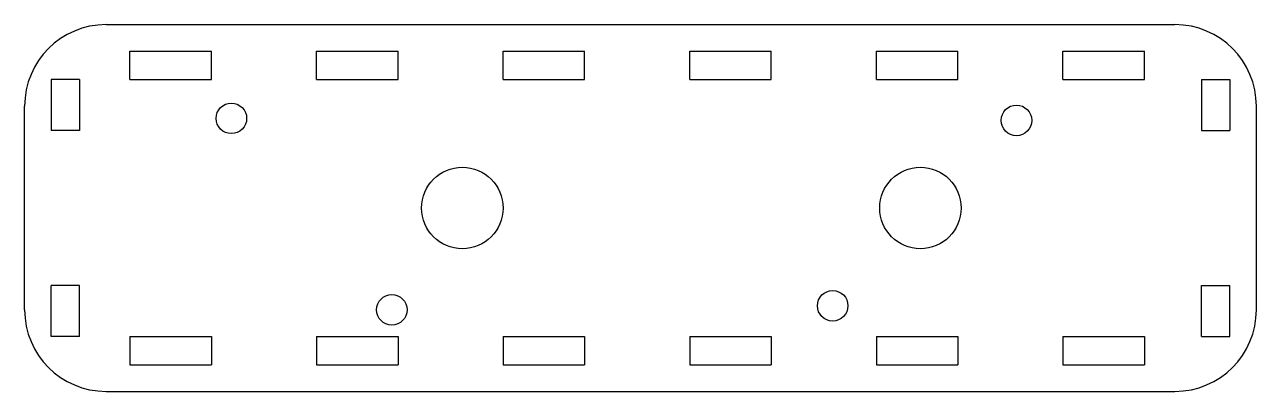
# Model space of a CAD drawing. Extents: x -61 to 61, y -18 to 18.
import ezdxf

# ---------------------------------------------------------------- set-up
doc = ezdxf.new("R2010")
doc.units = 0
doc.layers.get('0').update_dxf_attribs({"linetype": 'CONTINUOUS'})

msp = doc.modelspace()

# ---------------------------------------------------------------- linework, layer by layer
at = {"color": 7, "linetype": 'CONTINUOUS'}
for p, q in [((-52.5, 18), (52.5, 18)), ((-50.15, 12.6), (-50.15, 15.4)), ((-50.15, 15.4), (-42.15, 15.4)), ((-42.15, 12.6), (-42.15, 15.4)), ((-31.82, 15.4), (-23.82, 15.4)), ((-31.82, 12.6), (-31.82, 15.4)), ((-23.82, 12.6), (-23.82, 15.4)), ((-13.49, 15.4), (-5.49, 15.4)), ((-13.49, 12.6), (-13.49, 15.4)), ((-5.49, 12.6), (-5.49, 15.4)), ((4.84, 15.4), (12.84, 15.4)), ((4.84, 12.6), (4.84, 15.4)), ((12.84, 12.6), (12.84, 15.4)), ((23.17, 15.4), (31.17, 15.4)), ((23.17, 12.6), (23.17, 15.4)), ((31.17, 12.6), (31.17, 15.4)), ((41.5, 15.4), (49.5, 15.4)), ((41.5, 12.6), (41.5, 15.4)), ((49.5, 12.6), (49.5, 15.4)), ((-55.1, 12.6), (-57.9, 12.6)), ((-57.9, 12.6), (-57.9, 7.6)), ((-55.1, 12.6), (-55.1, 7.6)), ((-50.15, 12.6), (-42.15, 12.6)), ((-31.82, 12.6), (-23.82, 12.6)), ((-13.49, 12.6), (-5.49, 12.6)), ((4.84, 12.6), (12.84, 12.6)), ((23.17, 12.6), (31.17, 12.6)), ((41.5, 12.6), (49.5, 12.6)), ((55.1, 12.6), (57.9, 12.6)), ((55.1, 12.6), (55.1, 7.6)), ((57.9, 12.6), (57.9, 7.6)), ((-60.5, -10), (-60.5, 10)), ((60.5, -10), (60.5, 10)), ((-55.1, 7.6), (-57.9, 7.6)), ((55.1, 7.6), (57.9, 7.6)), ((-57.9, -12.6), (-57.9, -7.6)), ((-55.1, -7.6), (-57.9, -7.6)), ((-55.1, -12.6), (-55.1, -7.6)), ((55.1, -7.6), (57.9, -7.6)), ((55.1, -12.6), (55.1, -7.6)), ((57.9, -12.6), (57.9, -7.6)), ((-55.1, -12.6), (-57.9, -12.6)), ((-50.15, -12.6), (-42.15, -12.6)), ((-50.15, -12.6), (-50.15, -15.4)), ((-42.15, -12.6), (-42.15, -15.4)), ((-31.82, -12.6), (-23.82, -12.6)), ((-31.82, -12.6), (-31.82, -15.4)), ((-23.82, -12.6), (-23.82, -15.4)), ((-13.49, -12.6), (-5.49, -12.6)), ((-13.49, -12.6), (-13.49, -15.4)), ((-5.49, -12.6), (-5.49, -15.4)), ((4.84, -12.6), (12.84, -12.6)), ((4.84, -12.6), (4.84, -15.4)), ((12.84, -12.6), (12.84, -15.4)), ((23.17, -12.6), (31.17, -12.6)), ((23.17, -12.6), (23.17, -15.4)), ((31.17, -12.6), (31.17, -15.4)), ((41.5, -12.6), (49.5, -12.6)), ((41.5, -12.6), (41.5, -15.4)), ((49.5, -12.6), (49.5, -15.4)), ((55.1, -12.6), (57.9, -12.6)), ((-50.15, -15.4), (-42.15, -15.4)), ((-31.82, -15.4), (-23.82, -15.4)), ((-13.49, -15.4), (-5.49, -15.4)), ((4.84, -15.4), (12.84, -15.4)), ((23.17, -15.4), (31.17, -15.4)), ((41.5, -15.4), (49.5, -15.4)), ((-52.5, -18), (52.5, -18))]:
    msp.add_line(p, q, dxfattribs=at)
for centre, radius in [((-40.19, 8.8), 1.5), ((36.93, 8.6), 1.5), ((-17.5, 0), 4), ((27.5, 0), 4), ((18.88, -9.6), 1.5), ((-24.43, -10), 1.5)]:
    msp.add_circle(centre, radius, dxfattribs=at)
for centre, start, end in [((-52.5, 10), 90, 180), ((52.5, 10), 0, 90), ((-52.5, -10), 180, 270), ((52.5, -10), 270, 0)]:
    msp.add_arc(centre, 8, start, end, dxfattribs=at)

doc.saveas('drawing.dxf')
